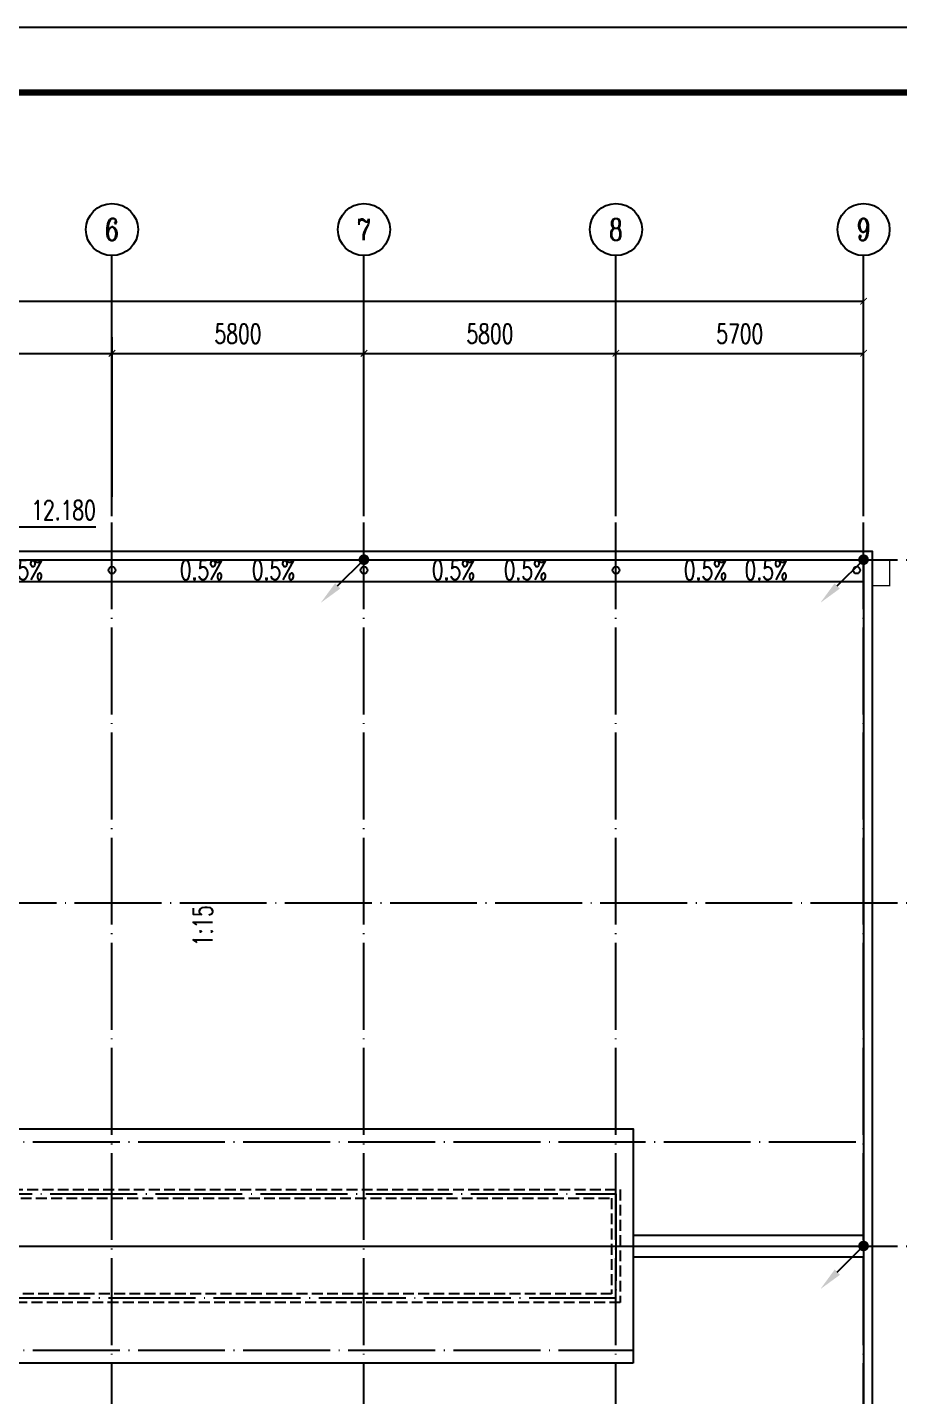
# Model space of a CAD drawing. Extents: x 1728470 to 1835391, y -157368 to 197905.
# Drawn here: x 1780816 to 1800871, y -125868 to -94368 of the extents above; entities that cross this region are included whole.
import ezdxf
from ezdxf.enums import TextEntityAlignment as Align

# ---------------------------------------------------------------- set-up
doc = ezdxf.new("R2010")
doc.units = 0
doc.header["$LTSCALE"] = 1000
doc.header["$MEASUREMENT"] = 0
doc.linetypes.add('DASH', pattern=[0.35, 0.25, -0.1])
doc.linetypes.add('DOTE', pattern=[2.42, 2, -0.2, 0.02, -0.2])
doc.layers.get('0').update_dxf_attribs({"linetype": 'CONTINUOUS'})
doc.layers.get('DEFPOINTS').update_dxf_attribs({"linetype": 'CONTINUOUS'})
for name, color, linetype in [('AXIS', 3, 'CONTINUOUS'), ('AXIS_TEXT', 7, 'CONTINUOUS'), ('DIM_ELEV', 3, 'CONTINUOUS'), ('DIM_SYMB', 3, 'CONTINUOUS'), ('DOTE', 1, 'DOTE'), ('LWIRE', 4, 'CONTINUOUS'), ('PUB_TEXT', 7, 'CONTINUOUS'), ('PUB_TITLE', 4, 'CONTINUOUS'), ('填充', 7, 'CONTINUOUS')]:
    doc.layers.add(name, color=color, linetype=linetype)
doc.styles.add('_TCH_AXIS', font='COMPLEX', dxfattribs={"bigfont": 'GBCBIG'})
doc.styles.add('_TCH_DIM', font='SIMPLEX', dxfattribs={"bigfont": 'GBCBIG'})
doc.styles.add('COMPLEX', font='COMPLEX')
doc.styles.add('DIM_FONT', font='SIMPLEX', dxfattribs={"width": 0.7, "bigfont": 'GBCBIG'})
doc.styles.get("Standard").update_dxf_attribs({"font": 'gbenor.shx', "bigfont": 'gbcbig.shx'})
doc.dimstyles.new('DIMN150', dxfattribs={"dimscale": 1.5, "dimtxt": 300, "dimasz": 100, "dimexe": 250, "dimexo": 300, "dimgap": 150, "dimtad": 1, "dimdec": 0, "dimzin": 0, "dimtxsty": 'DIM_FONT', "dimblk": 'ARCHTICK', "dimcen": 0.09, "dimclrt": 7, "dimazin": 3, "dimtfac": 1, "dimtdec": 0, "dimtix": 1, "dimtmove": 0, "dimatfit": 3, "dimtolj": 1, "dimtzin": 0})

# ---------------------------------------------------------------- blocks, each defined once
blk = doc.blocks.new('_AXISO')
blk.add_circle((0, 0), 0.5)
at = {"layer": 'AXIS_TEXT', "style": 'COMPLEX', "width": 1.041667}
blk.add_attdef('A', text='', height=0.56, dxfattribs=at).set_placement((-0.25, -0.28), (0.25, -0.28), align=Align.FIT)
blk = doc.blocks.new('_ARCHTICK')
at = {"color": 0, "linetype": 'BYBLOCK', "const_width": 0.15}
blk.add_lwpolyline([(-0.5, -0.5), (0.5, 0.5)], dxfattribs=at)
blk = doc.blocks.new('*D99')
at = {"layer": 'AXIS', "color": 0}
for p, q in [((1629060, 25045), (1629060, 29920)), ((1675260, 25045), (1675260, 29920)), ((1629060, 29545), (1675260, 29545))]:
    blk.add_line(p, q, dxfattribs=at)
at = {"layer": 'DEFPOINTS', "color": 0}
for p in [(1675260, 29545), (1629060, 24595), (1675260, 24595)]:
    blk.add_point(p, dxfattribs=at)
at = {"layer": 'AXIS', "color": 0, "xscale": 150, "yscale": 150, "zscale": 150, "rotation": 180}
blk.add_blockref('_ARCHTICK', (1629060, 29545), dxfattribs=at)
at = {"layer": 'AXIS', "color": 0, "xscale": 150, "yscale": 150, "zscale": 150}
blk.add_blockref('_ARCHTICK', (1675260, 29545), dxfattribs=at)
at = {"layer": 'AXIS', "color": 7, "insert": (1652160, 29995), "char_height": 450, "attachment_point": 5, "style": 'DIM_FONT'}
blk.add_mtext('\\A1;46200', dxfattribs=at)
blk = doc.blocks.new('*D104')
at = {"layer": 'AXIS', "color": 0}
for p, q in [((1652160, 25045), (1652160, 28720)), ((1657960, 25045), (1657960, 28720)), ((1652160, 28345), (1657960, 28345))]:
    blk.add_line(p, q, dxfattribs=at)
at = {"layer": 'DEFPOINTS', "color": 0}
for p in [(1657960, 28345), (1652160, 24595), (1657960, 24595)]:
    blk.add_point(p, dxfattribs=at)
at = {"layer": 'AXIS', "color": 0, "xscale": 150, "yscale": 150, "zscale": 150, "rotation": 180}
blk.add_blockref('_ARCHTICK', (1652160, 28345), dxfattribs=at)
at = {"layer": 'AXIS', "color": 0, "xscale": 150, "yscale": 150, "zscale": 150}
blk.add_blockref('_ARCHTICK', (1657960, 28345), dxfattribs=at)
at = {"layer": 'AXIS', "color": 7, "insert": (1655060, 28795), "char_height": 450, "attachment_point": 5, "style": 'DIM_FONT'}
blk.add_mtext('\\A1;5800', dxfattribs=at)
blk = doc.blocks.new('*D105')
at = {"layer": 'AXIS', "color": 0}
for p, q in [((1657960, 25045), (1657960, 28720)), ((1663760, 25045), (1663760, 28720)), ((1657960, 28345), (1663760, 28345))]:
    blk.add_line(p, q, dxfattribs=at)
at = {"layer": 'DEFPOINTS', "color": 0}
for p in [(1663760, 28345), (1657960, 24595), (1663760, 24595)]:
    blk.add_point(p, dxfattribs=at)
at = {"layer": 'AXIS', "color": 0, "xscale": 150, "yscale": 150, "zscale": 150, "rotation": 180}
blk.add_blockref('_ARCHTICK', (1657960, 28345), dxfattribs=at)
at = {"layer": 'AXIS', "color": 0, "xscale": 150, "yscale": 150, "zscale": 150}
blk.add_blockref('_ARCHTICK', (1663760, 28345), dxfattribs=at)
at = {"layer": 'AXIS', "color": 7, "insert": (1660860, 28795), "char_height": 450, "attachment_point": 5, "style": 'DIM_FONT'}
blk.add_mtext('\\A1;5800', dxfattribs=at)
blk = doc.blocks.new('*D106')
at = {"layer": 'AXIS', "color": 0}
for p, q in [((1663760, 25045), (1663760, 28720)), ((1669560, 25045), (1669560, 28720)), ((1663760, 28345), (1669560, 28345))]:
    blk.add_line(p, q, dxfattribs=at)
at = {"layer": 'DEFPOINTS', "color": 0}
for p in [(1669560, 28345), (1663760, 24595), (1669560, 24595)]:
    blk.add_point(p, dxfattribs=at)
at = {"layer": 'AXIS', "color": 0, "xscale": 150, "yscale": 150, "zscale": 150, "rotation": 180}
blk.add_blockref('_ARCHTICK', (1663760, 28345), dxfattribs=at)
at = {"layer": 'AXIS', "color": 0, "xscale": 150, "yscale": 150, "zscale": 150}
blk.add_blockref('_ARCHTICK', (1669560, 28345), dxfattribs=at)
at = {"layer": 'AXIS', "color": 7, "insert": (1666660, 28795), "char_height": 450, "attachment_point": 5, "style": 'DIM_FONT'}
blk.add_mtext('\\A1;5800', dxfattribs=at)
blk = doc.blocks.new('*D107')
at = {"layer": 'AXIS', "color": 0}
for p, q in [((1669560, 25045), (1669560, 28720)), ((1675260, 25045), (1675260, 28720)), ((1669560, 28345), (1675260, 28345))]:
    blk.add_line(p, q, dxfattribs=at)
at = {"layer": 'DEFPOINTS', "color": 0}
for p in [(1675260, 28345), (1669560, 24595), (1675260, 24595)]:
    blk.add_point(p, dxfattribs=at)
at = {"layer": 'AXIS', "color": 0, "xscale": 150, "yscale": 150, "zscale": 150, "rotation": 180}
blk.add_blockref('_ARCHTICK', (1669560, 28345), dxfattribs=at)
at = {"layer": 'AXIS', "color": 0, "xscale": 150, "yscale": 150, "zscale": 150}
blk.add_blockref('_ARCHTICK', (1675260, 28345), dxfattribs=at)
at = {"layer": 'AXIS', "color": 7, "insert": (1672410, 28795), "char_height": 450, "attachment_point": 5, "style": 'DIM_FONT'}
blk.add_mtext('\\A1;5700', dxfattribs=at)
blk = doc.blocks.new('$TELECSYS$00000080')
for p, q in [((-0.7, -0.7), (0, 0)), ((0.104, 0.104), (0.104, 0.104)), ((-0.104, -0.104), (-0.104, -0.104))]:
    blk.add_line(p, q)
at = {"const_width": 0.142}
blk.add_lwpolyline([(0.071, 0, 1), (-0.071, 0, 1)], format="xyb", close=True, dxfattribs=at)
blk.add_solid([(-0.63, -0.77), (-0.77, -0.63), (-1.15, -1.15)])
at = {"width": 0.8, "flags": 9}
blk.add_attdef('A', (0, 0), '', height=0.00002, rotation=180, dxfattribs=at)
blk = doc.blocks.new('ERE22')
at = {"color": 8}
for p, q in [((1629059.7, 23594.5), (1675259.7, 23594.5)), ((1675259.7, 23594.5), (1675259.7, -8005.5)), ((1629059.7, 23094.5), (1675259.7, 23094.5)), ((1669959.7, 8044.5), (1675259.7, 8044.5)), ((1629059.7, 7794.5), (1675259.7, 7794.5)), ((1669959.7, 7544.5), (1675259.7, 7544.5))]:
    blk.add_line(p, q, dxfattribs=at)
for points in [[(1628859.7, 23794.5), (1675459.7, 23794.5), (1675459.7, -8205.5), (1628859.7, -8205.5)], [(1669959.7, 5094.5), (1634359.7, 5094.5), (1634359.7, 10494.5), (1669959.7, 10494.5)]]:
    blk.add_lwpolyline(points, close=True, dxfattribs=at)
at = {"color": 8, "const_width": 30}
blk.add_lwpolyline([(1675459.7, 22994.5), (1675859.7, 22994.5), (1675859.7, 23594.5), (1675459.7, 23594.5)], dxfattribs=at)
at = {"color": 8}
for centre in [(1657959.7, 23354.2), (1663759.7, 23354.2), (1669559.7, 23354.2), (1675103.6, 23354.2)]:
    blk.add_circle(centre, 80, dxfattribs=at)
at = {"layer": 'AXIS', "color": 8}
for p, q in [((1657959.7, 24594.5), (1657959.7, 30594.5)), ((1663759.7, 24594.5), (1663759.7, 30594.5)), ((1669559.7, 24594.5), (1669559.7, 30594.5)), ((1675259.7, 24594.5), (1675259.7, 30594.5))]:
    blk.add_line(p, q, dxfattribs=at)
at = {"layer": 'DIM_ELEV', "color": 8}
blk.add_line((1655067.9, 24354.8), (1657586.4, 24354.8), dxfattribs=at)
at = {"layer": 'DIM_SYMB', "color": 8}
for points in [[(1656554.9, 23356.7, 0, 0, 0), (1657202.8, 23356.7, 120, 0, 0), (1657652.8, 23356.7, 0, 0, 0)], [(1659364.5, 23356.7, 0, 0, 0), (1658716.7, 23356.7, 120, 0, 0), (1658266.7, 23356.7, 0, 0, 0)], [(1662354.9, 23356.7, 0, 0, 0), (1663002.8, 23356.7, 120, 0, 0), (1663452.8, 23356.7, 0, 0, 0)], [(1665164.5, 23356.7, 0, 0, 0), (1664516.7, 23356.7, 120, 0, 0), (1664066.7, 23356.7, 0, 0, 0)], [(1668154.9, 23356.7, 0, 0, 0), (1668802.8, 23356.7, 120, 0, 0), (1669252.8, 23356.7, 0, 0, 0)], [(1670964.5, 23356.7, 0, 0, 0), (1670316.7, 23356.7, 120, 0, 0), (1669866.7, 23356.7, 0, 0, 0)], [(1673698.8, 23356.7, 0, 0, 0), (1674346.6, 23356.7, 120, 0, 0), (1674796.6, 23356.7, 0, 0, 0)], [(1660432.6, 12462.5, 0, 0, 0), (1660432.6, 17390.5, 120, 0, 0), (1660432.6, 17840.5, 0, 0, 0)]]:
    blk.add_lwpolyline(points, format="xyseb", dxfattribs=at)
at = {"layer": 'DOTE'}
for p, q in [((1657959.7, -9005.5), (1657959.7, 24594.5)), ((1663759.7, -9005.5), (1663759.7, 24594.5)), ((1669559.7, -9005.5), (1669559.7, 24594.5)), ((1675259.7, -9005.5), (1675259.7, 24594.5)), ((1628059.7, 23594.5), (1676259.7, 23594.5)), ((1628059.7, 15694.5), (1676259.7, 15694.5)), ((1634359.7, 10194.5), (1675259.7, 10194.5)), ((1628059.7, 7794.5), (1676259.7, 7794.5)), ((1634359.7, 5394.5), (1669959.7, 5394.5))]:
    blk.add_line(p, q, dxfattribs=at)
blk.add_lwpolyline([(1634759.7, 8994.5), (1669559.7, 8994.5), (1669559.7, 6594.5), (1634759.7, 6594.5)], close=True, dxfattribs=at)
at = {"layer": '填充', "color": 8, "linetype": 'DASH'}
for points in [[(1634659.7, 9094.5), (1669659.7, 9094.5), (1669659.7, 6494.5), (1634659.7, 6494.5)], [(1634859.7, 8894.5), (1669459.7, 8894.5), (1669459.7, 6694.5), (1634859.7, 6694.5)]]:
    blk.add_lwpolyline(points, close=True, dxfattribs=at)
at = {"layer": 'AXIS', "color": 8}
ref = blk.add_blockref('_AXISO', (1657959.7, 31194.5), dxfattribs=dict(at, xscale=1200, yscale=1200, zscale=1200))
ref.add_attrib('A', '6', dxfattribs={"layer": 'AXIS_TEXT', "color": 8, "height": 506.1, "style": '_TCH_AXIS', "width": 0.928571}).set_placement((1657803.1, 30941.5), (1658116.4, 30941.5), align=Align.FIT)
ref = blk.add_blockref('_AXISO', (1663759.7, 31194.5), dxfattribs=dict(at, xscale=1200, yscale=1200, zscale=1200))
ref.add_attrib('A', '7', dxfattribs={"layer": 'AXIS_TEXT', "color": 8, "height": 493.2, "style": '_TCH_AXIS'}).set_placement((1663595.3, 30948), (1663924.1, 30948), align=Align.FIT)
ref = blk.add_blockref('_AXISO', (1669559.7, 31194.5), dxfattribs=dict(at, xscale=1200, yscale=1200, zscale=1200))
ref.add_attrib('A', '8', dxfattribs={"layer": 'AXIS_TEXT', "color": 8, "height": 493.2, "style": '_TCH_AXIS'}).set_placement((1669395.3, 30948), (1669724.1, 30948), align=Align.FIT)
ref = blk.add_blockref('_AXISO', (1675259.7, 31194.5), dxfattribs=dict(at, xscale=1200, yscale=1200, zscale=1200))
ref.add_attrib('A', '9', dxfattribs={"layer": 'AXIS_TEXT', "color": 8, "height": 506.1, "style": '_TCH_AXIS', "width": 0.928571}).set_placement((1675103.1, 30941.5), (1675416.4, 30941.5), align=Align.FIT)
at = {"layer": 'PUB_TEXT', "color": 7, "style": '_TCH_DIM', "width": 0.705882}
blk.add_text('12.180', height=446.25, dxfattribs=at).set_placement((1656101.4, 24512.3))
at = {"layer": 'PUB_TEXT', "color": 8, "style": '_TCH_DIM', "width": 0.705882}
for p in [(1655377.4, 23133.5), (1659522, 23133.5), (1661177.4, 23133.5), (1665322, 23133.5), (1666977.4, 23133.5), (1671122, 23133.5), (1672521.3, 23133.5)]:
    blk.add_text('0.5%%%', height=446.25, dxfattribs=at).set_placement(p)
blk.add_text('1:15', height=446.25, rotation=90, dxfattribs=at).set_placement((1660275.1, 14694))
at = {"layer": 'AXIS', "color": 8}
for p1, p2, distance, picture, middle in [((1629059.7, 24594.5), (1675259.7, 24594.5), 4950, '*D99', (1652159.7, 29994.5)), ((1652159.7, 24594.5), (1657959.7, 24594.5), 3750, '*D104', (1655059.7, 28794.5)), ((1657959.7, 24594.5), (1663759.7, 24594.5), 3750, '*D105', (1660859.7, 28794.5)), ((1663759.7, 24594.5), (1669559.7, 24594.5), 3750, '*D106', (1666659.7, 28794.5)), ((1669559.7, 24594.5), (1675259.7, 24594.5), 3750, '*D107', (1672409.7, 28794.5))]:
    dim = blk.add_aligned_dim(p1=p1, p2=p2, distance=distance, dimstyle='DIMN150', dxfattribs=at)
    dim.commit()
    dim.dimension.update_dxf_attribs({"geometry": picture, "text_midpoint": middle})

msp = doc.modelspace()

# ---------------------------------------------------------------- linework, layer by layer
at = {"layer": 'PUB_TITLE'}
msp.add_lwpolyline([(1728675, -157368), (1817775, -157368), (1817775, -94368), (1728675, -94368)], close=True, dxfattribs=at)
at = {"layer": 'PUB_TITLE', "const_width": 150}
msp.add_lwpolyline([(1732425, -155868), (1816275, -155868), (1816275, -95868), (1732425, -95868)], close=True, dxfattribs=at)

# ---------------------------------------------------------------- block references
msp.add_blockref('ERE22', (124804, -130218))
at = {"layer": 'LWIRE', "xscale": 864, "yscale": 864, "zscale": 864}
for p in [(1788563, -106623), (1800063, -106623), (1800063, -122423)]:
    msp.add_blockref('$TELECSYS$00000080', p, dxfattribs=at)

doc.saveas('drawing.dxf')
